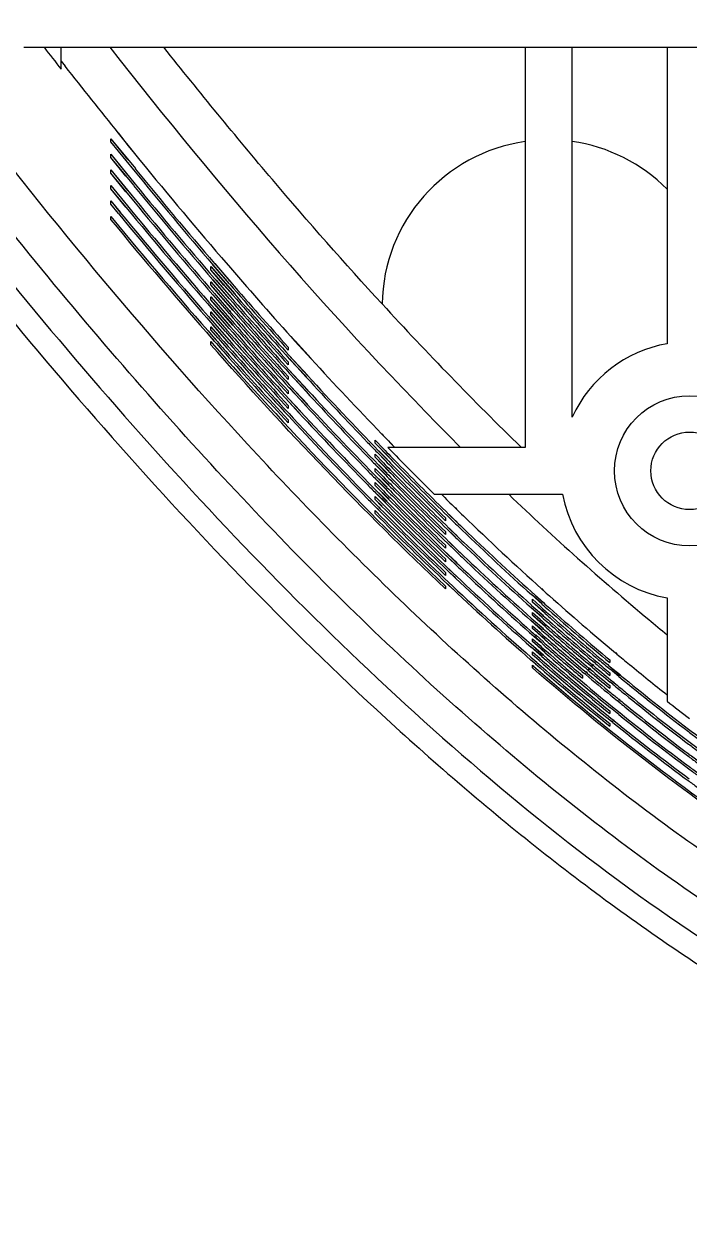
# Model space of a CAD drawing. Header units: millimetres. Extents: x 480 to 3134, y 272 to 1195.
# Drawn here: x 882.8 to 911.2, y 321.3 to 372 of the extents above; entities that cross this region are included whole.
import ezdxf

# ---------------------------------------------------------------- set-up
doc = ezdxf.new("R2010")
doc.units = ezdxf.units.MM

msp = doc.modelspace()

# ---------------------------------------------------------------- linework, layer by layer
at = {"color": 7, "linetype": 'Continuous'}
for p, q in [((882.812, 370.982), (926.18, 370.982)), ((884.402, 370.047), (884.402, 370.982)), ((904.18, 370.982), (904.18, 353.938)), ((906.18, 355.229), (906.18, 370.982)), ((910.222, 370.982), (910.222, 358.354)), ((884.402, 370.392), (884.57, 370.18)), ((884.402, 370.392), (884.568, 370.179)), ((886.524, 367.086), (887.566, 365.815)), ((886.524, 367.086), (887.235, 366.207)), ((886.524, 366.948), (886.524, 367.086)), ((887.497, 365.76), (886.524, 366.948)), ((887.168, 366.152), (886.524, 366.948)), ((886.827, 367.326), (887.531, 366.456)), ((886.832, 367.33), (887.266, 366.782)), ((886.521, 366.283), (886.522, 366.422)), ((886.522, 366.422), (887.564, 365.156)), ((886.522, 366.422), (887.233, 365.546)), ((887.266, 366.782), (887.534, 366.458)), ((887.496, 365.101), (886.521, 366.283)), ((887.166, 365.49), (886.521, 366.283)), ((886.52, 365.758), (887.563, 364.497)), ((886.52, 365.758), (887.232, 364.886)), ((886.52, 365.62), (886.52, 365.758)), ((887.495, 364.442), (886.52, 365.62)), ((887.164, 364.83), (886.52, 365.62)), ((886.519, 365.095), (887.237, 364.231)), ((886.519, 365.095), (887.231, 364.226)), ((886.519, 364.958), (886.519, 365.095)), ((887.169, 364.175), (886.519, 364.958)), ((887.164, 364.171), (886.519, 364.958)), ((886.519, 364.434), (886.912, 363.962)), ((886.519, 364.434), (886.908, 363.959)), ((886.519, 364.296), (886.519, 364.434)), ((886.844, 363.906), (886.519, 364.296)), ((886.841, 363.904), (886.519, 364.296)), ((886.519, 363.773), (886.587, 363.692)), ((886.519, 363.773), (886.587, 363.691)), ((886.52, 363.635), (886.519, 363.773)), ((891.24, 362.032), (891.623, 361.588)), ((890.78, 361.636), (891.799, 360.481)), ((890.78, 361.636), (891.094, 361.271)), ((890.78, 361.502), (890.78, 361.636)), ((891.732, 360.423), (890.78, 361.502)), ((891.342, 360.85), (890.78, 361.502)), ((891.574, 360.903), (890.873, 361.715)), ((891.574, 360.903), (890.878, 361.72)), ((890.939, 361.771), (891.006, 361.694)), ((890.945, 361.776), (891.574, 361.036)), ((891.006, 361.694), (891.629, 360.972)), ((890.78, 360.993), (891.796, 359.847)), ((890.78, 360.993), (891.093, 360.631)), ((890.78, 360.86), (890.78, 360.993)), ((891.73, 359.789), (890.78, 360.86)), ((891.028, 360.573), (890.78, 360.86)), ((891.572, 360.268), (890.873, 361.073)), ((891.572, 360.268), (890.878, 361.078)), ((890.939, 361.13), (891.005, 361.053)), ((890.944, 361.134), (891.572, 360.4)), ((891.005, 361.053), (891.628, 360.336)), ((891.094, 361.271), (891.788, 360.471)), ((891.722, 360.414), (891.342, 360.85)), ((891.574, 361.036), (891.63, 360.973)), ((890.78, 360.353), (891.794, 359.215)), ((890.78, 360.353), (891.093, 359.993)), ((890.78, 360.22), (890.78, 360.353)), ((891.57, 359.633), (890.872, 360.433)), ((891.57, 359.633), (890.878, 360.438)), ((890.939, 360.49), (891.005, 360.413)), ((890.944, 360.494), (891.57, 359.765)), ((891.005, 360.413), (891.626, 359.702)), ((891.72, 359.78), (891.028, 360.573)), ((891.093, 360.631), (891.786, 359.838)), ((891.572, 360.4), (891.628, 360.337)), ((891.728, 359.157), (890.78, 360.22)), ((891.027, 359.935), (890.78, 360.22)), ((891.568, 359.001), (890.872, 359.794)), ((891.568, 359.001), (890.878, 359.799)), ((890.938, 359.851), (891.004, 359.776)), ((890.944, 359.856), (891.569, 359.132)), ((891.004, 359.776), (891.624, 359.07)), ((891.718, 359.148), (891.027, 359.935)), ((891.093, 359.993), (891.783, 359.206)), ((890.78, 359.715), (891.477, 358.936)), ((890.78, 359.715), (891.469, 358.929)), ((890.78, 359.582), (890.78, 359.715)), ((891.411, 358.878), (890.78, 359.582)), ((891.404, 358.871), (890.78, 359.582)), ((891.57, 359.765), (891.626, 359.703)), ((890.78, 359.078), (891.161, 358.654)), ((890.78, 359.078), (891.156, 358.65)), ((890.78, 358.945), (890.78, 359.078)), ((891.095, 358.595), (890.78, 358.945)), ((891.091, 358.592), (890.78, 358.945)), ((891.567, 358.369), (890.872, 359.158)), ((891.567, 358.369), (890.878, 359.163)), ((890.938, 359.215), (891.567, 358.501)), ((890.943, 359.22), (891.567, 358.501)), ((891.569, 359.132), (891.624, 359.07)), ((890.78, 358.443), (890.845, 358.37)), ((890.78, 358.443), (890.844, 358.37)), ((890.78, 358.311), (890.78, 358.443)), ((890.938, 358.449), (890.872, 358.523)), ((890.943, 358.453), (890.878, 358.528)), ((890.938, 358.581), (891.003, 358.506)), ((890.943, 358.585), (891.008, 358.51)), ((894.367, 358.465), (895.053, 357.711)), ((894.376, 358.474), (895.06, 357.717)), ((894.08, 358.206), (894.08, 358.076)), ((894.124, 357.845), (894.919, 356.994)), ((894.124, 357.845), (894.233, 357.725)), ((894.08, 357.582), (894.08, 357.453)), ((894.854, 356.935), (894.124, 357.715)), ((894.169, 357.666), (894.124, 357.715)), ((894.845, 356.926), (894.169, 357.666)), ((894.233, 357.725), (894.909, 356.986)), ((894.08, 356.96), (894.08, 356.831)), ((894.121, 357.225), (894.917, 356.378)), ((894.121, 357.225), (894.232, 357.104)), ((894.852, 356.319), (894.122, 357.095)), ((894.169, 357.044), (894.122, 357.095)), ((894.843, 356.31), (894.169, 357.044)), ((894.232, 357.104), (894.907, 356.37)), ((894.08, 356.34), (894.08, 356.211)), ((894.119, 356.607), (894.915, 355.764)), ((894.119, 356.607), (894.232, 356.484)), ((894.85, 355.704), (894.119, 356.478)), ((894.169, 356.424), (894.119, 356.478)), ((894.841, 355.696), (894.169, 356.424)), ((894.232, 356.484), (894.905, 355.755)), ((894.08, 355.721), (894.08, 355.593)), ((894.116, 355.991), (894.605, 355.475)), ((894.116, 355.991), (894.599, 355.469)), ((894.541, 355.415), (894.116, 355.862)), ((894.535, 355.409), (894.116, 355.862)), ((894.113, 355.377), (894.297, 355.184)), ((894.113, 355.377), (894.294, 355.181)), ((894.233, 355.123), (894.113, 355.248)), ((894.231, 355.121), (894.113, 355.248)), ((894.08, 355.105), (894.08, 354.976)), ((897.78, 354.243), (898.144, 353.878)), ((897.78, 354.243), (898.138, 353.873)), ((897.78, 354.118), (897.78, 354.243)), ((898.06, 354.51), (898.123, 354.444)), ((898.066, 354.516), (898.129, 354.449)), ((898.381, 353.515), (897.78, 354.118)), ((898.373, 353.507), (897.78, 354.118)), ((898.225, 353.359), (897.866, 353.727)), ((898.235, 353.368), (897.872, 353.733)), ((897.928, 353.789), (898.288, 353.42)), ((897.935, 353.795), (898.298, 353.43)), ((898.319, 353.938), (898.565, 353.687)), ((904.18, 353.938), (898.319, 353.938)), ((898.427, 354.131), (898.615, 353.938)), ((898.43, 354.133), (898.615, 353.938)), ((897.78, 353.641), (898.143, 353.279)), ((897.78, 353.641), (898.137, 353.274)), ((897.78, 353.516), (897.78, 353.641)), ((898.379, 352.918), (897.78, 353.516)), ((898.371, 352.911), (897.78, 353.516)), ((897.928, 353.188), (898.286, 352.823)), ((897.935, 353.195), (898.296, 352.833)), ((897.78, 353.04), (898.141, 352.681)), ((897.78, 353.04), (898.136, 352.676)), ((897.78, 352.915), (897.78, 353.04)), ((898.377, 352.323), (897.78, 352.915)), ((898.37, 352.315), (897.78, 352.915)), ((898.224, 352.761), (897.866, 353.127)), ((898.234, 352.771), (897.872, 353.133)), ((897.78, 352.441), (898.14, 352.084)), ((897.78, 352.441), (898.136, 352.08)), ((897.78, 352.317), (897.78, 352.441)), ((898.376, 351.728), (897.78, 352.317)), ((898.369, 351.721), (897.78, 352.317)), ((898.223, 352.166), (897.866, 352.528)), ((898.232, 352.175), (897.872, 352.534)), ((897.927, 352.59), (898.285, 352.227)), ((897.934, 352.596), (898.295, 352.237)), ((897.78, 351.844), (898.139, 351.492)), ((897.78, 351.844), (898.134, 351.486)), ((897.78, 351.72), (897.78, 351.844)), ((898.077, 351.429), (897.78, 351.72)), ((898.073, 351.424), (897.78, 351.72)), ((898.222, 351.572), (897.866, 351.931)), ((898.231, 351.582), (897.872, 351.937)), ((897.927, 351.993), (898.283, 351.634)), ((897.934, 352), (898.293, 351.644)), ((900.302, 351.938), (905.771, 351.938)), ((897.78, 351.249), (897.842, 351.188)), ((897.78, 351.249), (897.841, 351.187)), ((897.78, 351.125), (897.78, 351.249)), ((897.927, 351.274), (897.865, 351.336)), ((897.933, 351.281), (897.871, 351.342)), ((897.927, 351.398), (897.988, 351.336)), ((897.933, 351.405), (897.995, 351.344)), ((901.191, 351.363), (901.252, 351.304)), ((901.199, 351.37), (901.26, 351.312)), ((900.78, 350.931), (900.78, 350.809)), ((901.209, 350.685), (900.866, 351.018)), ((901.107, 350.784), (900.87, 351.021)), ((900.928, 351.079), (901.269, 350.748)), ((900.931, 351.082), (901.107, 350.906)), ((901.107, 350.906), (901.272, 350.751)), ((901.211, 350.686), (901.107, 350.784)), ((900.78, 350.347), (900.78, 350.226)), ((901.208, 350.104), (900.866, 350.434)), ((901.104, 350.204), (900.87, 350.437)), ((900.928, 350.495), (901.268, 350.167)), ((900.93, 350.498), (901.103, 350.326)), ((901.103, 350.326), (901.27, 350.17)), ((901.21, 350.106), (901.104, 350.204)), ((900.78, 349.765), (900.78, 349.643)), ((901.207, 349.525), (900.866, 349.851)), ((901.1, 349.626), (900.869, 349.855)), ((900.927, 349.913), (901.266, 349.588)), ((900.93, 349.916), (901.1, 349.748)), ((901.1, 349.748), (901.269, 349.591)), ((900.714, 349.537), (901.274, 349.015)), ((900.714, 349.537), (901.268, 349.008)), ((901.214, 348.951), (900.715, 349.415)), ((901.208, 348.944), (900.715, 349.415)), ((900.78, 349.184), (900.78, 349.063)), ((901.208, 349.526), (901.1, 349.626)), ((901.204, 348.371), (900.865, 348.692)), ((901.093, 348.476), (900.869, 348.695)), ((900.926, 348.754), (901.263, 348.435)), ((900.929, 348.757), (901.092, 348.597)), ((900.78, 348.604), (900.78, 348.484)), ((901.089, 347.903), (900.868, 348.118)), ((900.926, 348.177), (901.088, 348.024)), ((900.928, 348.18), (901.088, 348.024)), ((901.092, 348.597), (901.266, 348.438)), ((901.206, 348.373), (901.093, 348.476)), ((900.78, 348.027), (900.78, 347.907)), ((901.089, 347.903), (900.865, 348.114)), ((904.441, 347.781), (904.957, 347.333)), ((904.441, 347.781), (904.617, 347.622)), ((904.898, 347.266), (904.441, 347.663)), ((904.892, 347.259), (904.441, 347.663)), ((904.617, 347.622), (904.949, 347.324)), ((904.876, 347.909), (904.934, 347.857)), ((904.888, 347.923), (904.947, 347.871)), ((904.437, 347.221), (904.955, 346.773)), ((904.437, 347.221), (904.617, 347.06)), ((904.48, 347.464), (904.816, 347.173)), ((904.48, 347.464), (904.811, 347.167)), ((904.48, 347.346), (904.48, 347.464)), ((905.036, 346.866), (904.48, 347.346)), ((904.697, 347.152), (904.48, 347.346)), ((905.028, 346.857), (904.697, 347.152)), ((910.222, 347.522), (910.222, 343.126)), ((904.433, 346.661), (904.953, 346.215)), ((904.433, 346.661), (904.616, 346.499)), ((904.897, 346.707), (904.437, 347.103)), ((904.89, 346.699), (904.437, 347.103)), ((904.48, 346.901), (904.815, 346.613)), ((904.48, 346.901), (904.81, 346.607)), ((904.48, 346.784), (904.48, 346.901)), ((905.034, 346.308), (904.48, 346.784)), ((904.696, 346.591), (904.48, 346.784)), ((904.617, 347.06), (904.948, 346.765)), ((904.895, 346.149), (904.434, 346.544)), ((904.889, 346.141), (904.434, 346.544)), ((904.48, 346.34), (904.814, 346.054)), ((904.48, 346.34), (904.809, 346.049)), ((904.48, 346.223), (904.48, 346.34)), ((905.031, 345.752), (904.48, 346.223)), ((904.695, 346.032), (904.48, 346.223)), ((904.616, 346.499), (904.946, 346.207)), ((905.026, 346.299), (904.696, 346.591)), ((904.48, 345.78), (904.812, 345.497)), ((904.48, 345.78), (904.807, 345.492)), ((904.48, 345.663), (904.48, 345.78)), ((905.029, 345.198), (904.48, 345.663)), ((904.694, 345.475), (904.48, 345.663)), ((904.835, 345.63), (904.56, 345.872)), ((904.903, 345.592), (904.569, 345.883)), ((904.617, 345.938), (904.675, 345.887)), ((904.627, 345.949), (904.961, 345.657)), ((905.024, 345.743), (904.695, 346.032)), ((904.426, 345.548), (904.95, 345.104)), ((904.426, 345.548), (904.615, 345.382)), ((904.892, 345.037), (904.426, 345.431)), ((904.886, 345.029), (904.426, 345.431)), ((904.48, 345.222), (904.811, 344.942)), ((904.48, 345.222), (904.806, 344.936)), ((904.48, 345.105), (904.48, 345.222)), ((904.754, 344.875), (904.48, 345.105)), ((904.75, 344.87), (904.48, 345.105)), ((904.615, 345.382), (904.942, 345.096)), ((905.022, 345.189), (904.694, 345.475)), ((908.025, 345.178), (908.081, 345.132)), ((908.038, 345.193), (908.094, 345.147)), ((904.422, 344.994), (904.675, 344.781)), ((904.422, 344.994), (904.671, 344.776)), ((904.618, 344.713), (904.422, 344.877)), ((904.614, 344.71), (904.422, 344.877)), ((904.48, 344.665), (904.537, 344.617)), ((904.48, 344.665), (904.536, 344.616)), ((904.48, 344.549), (904.48, 344.665)), ((907.028, 344.575), (906.971, 344.623)), ((907.038, 344.587), (906.981, 344.635)), ((907.028, 344.689), (907.085, 344.641)), ((907.038, 344.701), (907.095, 344.652)), ((907.166, 344.733), (907.109, 344.781)), ((907.174, 344.743), (907.118, 344.792)), ((907.78, 344.879), (907.78, 344.766)), ((907.8, 344.59), (908.232, 344.246)), ((907.8, 344.59), (908.226, 344.238)), ((906.618, 344.212), (906.618, 344.098)), ((906.754, 344.258), (906.698, 344.305)), ((906.766, 344.272), (906.71, 344.32)), ((906.754, 344.372), (906.811, 344.324)), ((906.767, 344.386), (906.823, 344.338)), ((906.891, 344.416), (906.834, 344.464)), ((906.902, 344.43), (906.846, 344.478)), ((906.891, 344.53), (906.948, 344.483)), ((906.902, 344.543), (906.959, 344.495)), ((907.78, 344.334), (907.78, 344.221)), ((908.177, 344.177), (907.795, 344.481)), ((908.171, 344.17), (907.795, 344.481)), ((907.78, 343.791), (907.78, 343.678)), ((907.911, 343.844), (907.802, 343.931)), ((907.91, 343.842), (907.802, 343.931)), ((907.806, 344.04), (907.966, 343.914)), ((907.806, 344.04), (907.964, 343.911)), ((908.167, 343.09), (908.114, 343.134)), ((908.173, 343.097), (908.118, 343.14)), ((908.168, 343.203), (908.222, 343.159)), ((908.173, 343.209), (908.228, 343.166)), ((907.78, 342.708), (907.78, 342.595)), ((908.171, 342.56), (907.816, 342.836)), ((908.166, 342.553), (907.816, 342.836)), ((907.82, 342.945), (908.226, 342.629)), ((907.82, 342.945), (908.22, 342.621)), ((907.78, 342.169), (907.78, 342.057)), ((907.827, 342.4), (907.964, 342.294)), ((907.827, 342.4), (907.961, 342.291)), ((907.908, 342.222), (907.854, 342.265)), ((907.909, 342.224), (907.855, 342.266))]:
    msp.add_line(p, q, dxfattribs=at)
at = {"color": 3, "linetype": 'Continuous'}
for radius in [3.2, 1.65]:
    msp.add_circle((911.18, 352.938), radius, dxfattribs=at)
at = {"color": 7, "linetype": 'Continuous'}
for centre, radius, start, end in [((1084.406, 526.035), 253.641, 217.68404, 217.95147), ((1074.295, 518.121), 240.59, 217.94584, 218.81243), ((905.18, 359.938), 7.1, 98.0967, 179.1356), ((905.18, 359.938), 7.1, 44.7486, 81.9033), ((1051.636, 499.734), 211.408, 219.08177, 220.64633), ((1050.695, 498.941), 210.651, 219.21684, 220.6499), ((1050.694, 498.94), 210.564, 219.21694, 220.65002), ((1048.886, 497.422), 208.709, 219.34792, 220.79092), ((1048.885, 497.422), 208.621, 219.34803, 220.79104), ((1047.101, 495.918), 206.794, 219.47995, 220.93253), ((1047.101, 495.917), 206.706, 219.48006, 220.93265), ((1045.331, 494.432), 205.321, 219.47404, 221.21163), ((1045.33, 494.431), 205.233, 219.47392, 221.21175), ((1046.212, 495.172), 206.052, 219.47685, 221.07193), ((1046.211, 495.171), 205.964, 219.47685, 221.07205), ((1044.461, 493.7), 204.603, 219.47155, 221.3516), ((1044.459, 493.699), 204.513, 219.47131, 221.35173), ((1032.173, 483.009), 185.747, 220.82376, 222.10586), ((1031.222, 482.163), 184.948, 220.9686, 222.13899), ((1031.408, 482.328), 185.109, 220.96435, 222.10813), ((1029.852, 480.946), 183.447, 221.10664, 222.25837), ((1029.918, 481.004), 183.412, 221.10791, 222.23677), ((1030.079, 481.146), 183.54, 221.10841, 222.20573), ((1029.67, 480.784), 183.291, 221.11079, 222.28935), ((1028.399, 479.648), 181.795, 221.25082, 222.3862), ((1028.557, 479.788), 181.919, 221.25132, 222.35506), ((1008.021, 460.8), 149.125, 222.50375, 225.77363), ((1028.145, 479.422), 181.665, 221.25366, 222.44022), ((1028.324, 479.581), 181.817, 221.2495, 222.40914), ((1026.184, 477.663), 179.66, 221.3922, 222.68416), ((1026.337, 477.799), 179.776, 221.3926, 222.65287), ((1026.648, 478.077), 180.071, 221.39722, 222.59159), ((1026.823, 478.235), 180.22, 221.39291, 222.56041), ((1026.909, 478.311), 180.212, 221.39429, 222.53609), ((1027.063, 478.449), 180.332, 221.39479, 222.50484), ((1031.391, 482.297), 187.258, 221.40497, 221.69484), ((1031.557, 482.444), 187.393, 221.40523, 221.6647), ((1025.471, 477.024), 179.121, 221.39057, 222.83238), ((1025.621, 477.158), 179.235, 221.39088, 222.80105), ((1025.481, 477.025), 178.832, 221.51134, 222.71176), ((1025.177, 476.75), 178.509, 221.54144, 222.74344), ((911.18, 352.938), 5.5, 100.0264, 155.38), ((1024.032, 475.711), 177.295, 221.65607, 222.86397), ((1023.734, 475.44), 176.979, 221.6863, 222.89574), ((1015.21, 467.574), 162.812, 222.43774, 223.9833), ((1014.84, 467.218), 162.981, 222.58722, 223.92794), ((1013.965, 466.4), 161.697, 222.58362, 224.14177), ((1013.544, 465.995), 161.619, 222.73907, 224.0868), ((1012.677, 465.18), 160.342, 222.73545, 224.30311), ((1011.408, 463.971), 159.008, 222.88773, 224.46486), ((1011.644, 464.192), 159.838, 222.88922, 224.40301), ((1010.781, 463.375), 158.562, 222.88498, 224.62399), ((1012.268, 464.783), 160.278, 222.89137, 224.24604), ((1011.027, 463.608), 159.408, 222.88764, 224.56003), ((1010.16, 462.786), 158.125, 222.88279, 224.78321), ((1008.047, 460.714), 152.894, 224.03155, 224.19511), ((1008.632, 461.276), 154.388, 223.93819, 224.15595), ((1006.895, 459.591), 151.672, 224.18814, 224.34876), ((1007.421, 460.102), 153.121, 224.09706, 224.31732), ((1005.702, 458.424), 150.421, 224.34956, 224.51058), ((1005.596, 458.32), 150.151, 224.34993, 224.5119), ((1005.587, 458.311), 150.051, 224.34987, 224.51205), ((1005.651, 458.374), 150.019, 224.34884, 224.51067), ((1005.639, 458.363), 149.915, 224.34876, 224.5108), ((1002.782, 455.553), 145.734, 224.34656, 225.31571), ((1000.728, 453.506), 143.096, 224.50242, 225.74371), ((1000.733, 453.511), 143.015, 224.50258, 225.74428), ((1006.226, 458.935), 151.87, 224.25631, 224.47912), ((1004.424, 457.167), 148.926, 224.5118, 224.67416), ((1004.415, 457.158), 148.826, 224.51173, 224.67431), ((1004.476, 457.218), 148.789, 224.51067, 224.6729), ((1004.464, 457.207), 148.685, 224.51059, 224.67303), ((1000.63, 453.408), 143.166, 224.50333, 225.77777), ((1000.749, 453.527), 143.247, 224.50397, 225.74285), ((1005.045, 457.777), 150.634, 224.41594, 224.64134), ((1004.524, 457.265), 149.189, 224.51141, 224.67283), ((1003.259, 456.014), 147.618, 224.67401, 224.83698), ((1003.317, 456.071), 147.578, 224.67292, 224.83554), ((1003.305, 456.06), 147.475, 224.67283, 224.83567), ((999.516, 452.284), 142.002, 224.66554, 225.94794), ((999.633, 452.402), 142.081, 224.66618, 225.91293), ((999.609, 452.378), 141.925, 224.6646, 225.91383), ((999.613, 452.382), 141.844, 224.66475, 225.91441), ((1003.879, 456.626), 149.415, 224.57594, 224.80398), ((1003.331, 456.086), 147.93, 224.67414, 224.8363), ((1003.267, 456.022), 147.718, 224.67408, 224.83684), ((998.266, 451.016), 140.85, 224.82688, 226.16477), ((998.381, 451.132), 140.927, 224.82737, 226.1295), ((998.419, 451.171), 140.859, 224.82817, 226.11848), ((998.534, 451.288), 140.936, 224.8288, 226.0834), ((998.508, 451.261), 140.777, 224.82719, 226.08433), ((998.512, 451.265), 140.694, 224.82733, 226.08492), ((997.867, 450.596), 138.54, 225.40772, 225.74776), ((983.506, 435.408), 115.64, 226.20443, 230.17099), ((911.18, 352.938), 5.5, 190.4757, 259.9736), ((996.898, 449.63), 139.655, 224.82158, 226.59015), ((997.328, 450.066), 140.144, 224.82372, 226.45534), ((997.44, 450.18), 140.217, 224.82405, 226.42024), ((997.427, 450.166), 140.076, 224.82302, 226.42112), ((997.428, 450.167), 139.99, 224.82272, 226.42173), ((997.87, 450.615), 140.497, 224.82558, 226.2869), ((997.983, 450.73), 140.571, 224.82606, 226.25181), ((995.943, 448.621), 135.784, 225.78354, 225.95369), ((996.899, 449.63), 139.742, 224.8221, 226.58953), ((995.039, 447.687), 134.957, 225.95242, 226.1213), ((995.029, 447.677), 134.856, 225.95198, 226.1211), ((989.61, 442.005), 126.625, 225.93207, 227.9968), ((993.988, 446.594), 133.773, 226.12255, 226.292), ((989.336, 441.702), 126.69, 226.10457, 227.92557), ((989.434, 441.807), 126.746, 226.10505, 227.88835), ((993.997, 446.603), 133.873, 226.12299, 226.29221), ((988.41, 440.705), 125.749, 226.27555, 228.10419), ((988.506, 440.808), 125.802, 226.27603, 228.06692), ((992.974, 445.534), 132.812, 226.29392, 226.46344), ((992.967, 445.526), 132.714, 226.29347, 226.46323), ((987.503, 439.723), 124.831, 226.44688, 228.28292), ((987.598, 439.825), 124.883, 226.44734, 228.2456), ((991.887, 444.389), 131.653, 226.46663, 226.63776), ((991.883, 444.384), 131.559, 226.46644, 226.63782), ((986.402, 438.525), 123.623, 226.61982, 228.54509), ((986.403, 438.526), 123.538, 226.61987, 228.54486), ((986.182, 438.286), 123.718, 226.61698, 228.63717), ((986.274, 438.386), 123.766, 226.61724, 228.59983), ((985.676, 437.733), 123.3, 226.68304, 228.77651), ((985.495, 437.533), 123.117, 226.71929, 228.81462), ((983.722, 435.533), 117.875, 228.05631, 228.23824), ((982.989, 434.712), 117.371, 228.23497, 228.41422), ((982.962, 434.681), 117.208, 228.23424, 228.41401), ((982.958, 434.677), 117.114, 228.23385, 228.41391), ((979.325, 430.56), 111.237, 228.22153, 230.13575), ((982.181, 433.802), 116.573, 228.4161, 228.59538), ((982.151, 433.766), 116.404, 228.41535, 228.59519), ((982.146, 433.762), 116.31, 228.41496, 228.59508), ((982.161, 433.779), 116.211, 228.41451, 228.59492), ((979.305, 430.528), 111.797, 228.4035, 229.94494), ((978.842, 429.997), 110.97, 228.39989, 230.18001), ((978.922, 430.089), 111.004, 228.40041, 230.14112), ((978.929, 430.089), 111.306, 228.58667, 229.94648), ((974.316, 424.603), 101.455, 230.24803, 230.82104), ((981.357, 432.867), 115.623, 228.59658, 228.77645), ((981.352, 432.862), 115.529, 228.59618, 228.77634), ((981.37, 432.882), 115.434, 228.59568, 228.77611), ((979.001, 430.172), 111.747, 228.58758, 229.90417), ((978.989, 430.158), 111.607, 228.58742, 229.90546), ((978.914, 430.071), 111.405, 228.58684, 229.94553), ((981.389, 432.904), 115.795, 228.59732, 228.77662), ((980.514, 431.906), 114.677, 228.78193, 228.96466), ((980.593, 431.996), 114.675, 228.77693, 228.95736), ((978.626, 429.733), 111.588, 228.77088, 229.90375), ((978.613, 429.718), 111.447, 228.77075, 229.90455), ((978.614, 429.719), 111.361, 228.77063, 229.90506), ((978.628, 429.735), 111.26, 228.77039, 229.90564), ((980.612, 432.017), 115.035, 228.77861, 228.9579), ((980.513, 431.905), 114.763, 228.78182, 228.96427), ((976.375, 427.103), 108.756, 228.94232, 230.89609), ((976.439, 427.178), 108.732, 228.94214, 230.86685), ((976.507, 427.257), 108.749, 228.94242, 230.8314), ((978.209, 429.246), 111.245, 228.9602, 229.9433), ((978.288, 429.337), 111.278, 228.96092, 229.90474), ((978.256, 429.299), 111.106, 228.95338, 229.90518), ((975.025, 425.458), 104.565, 230.19193, 230.38166), ((975.954, 426.608), 108.612, 228.94167, 231.12053), ((976.026, 426.692), 108.636, 228.94166, 231.08188), ((976.038, 426.707), 108.532, 228.94072, 231.08022), ((976.145, 426.832), 108.61, 228.94114, 231.02249), ((976.302, 427.017), 108.731, 228.94208, 230.93484), ((975.364, 425.871), 106.202, 229.94983, 230.49293), ((975.434, 425.954), 106.223, 229.95068, 230.45702), ((975.569, 426.116), 106.312, 229.95234, 230.38327), ((975.646, 426.207), 106.344, 229.95333, 230.34391), ((975.743, 426.322), 106.372, 229.95444, 230.2992), ((975.814, 426.407), 106.395, 229.9555, 230.26315), ((974.336, 424.625), 103.484, 230.38166, 230.57285), ((972.046, 421.824), 99.866, 230.5671, 231.75205), ((974.993, 425.426), 106.042, 229.94627, 230.68641), ((975.061, 425.508), 106.061, 229.94689, 230.65057), ((975.206, 425.682), 106.165, 229.94821, 230.57198), ((975.281, 425.772), 106.195, 229.94899, 230.5327), ((970.44, 419.832), 97.991, 230.54619, 232.75288), ((970.496, 419.902), 97.993, 230.54621, 232.71629), ((973.462, 423.563), 103.211, 230.5702, 230.94242), ((973.457, 423.556), 103.116, 230.56922, 230.94209), ((973.354, 423.431), 103.459, 230.68848, 230.90655), ((973.414, 423.504), 103.467, 230.65235, 230.90573), ((972.483, 422.358), 102.078, 230.94531, 231.13191), ((972.478, 422.352), 101.983, 230.94464, 231.13157), ((969.545, 418.691), 96.961, 230.92593, 232.95876), ((969.599, 418.759), 96.959, 230.9262, 232.92226), ((968.743, 417.638), 94.746, 231.85449, 232.58783), ((968.691, 417.6), 96.412, 231.11401, 233.35892), ((968.741, 417.664), 96.407, 231.11396, 233.32261), ((968.97, 417.954), 96.444, 231.11494, 233.16077), ((969.021, 418.02), 96.44, 231.11519, 233.12435), ((968.415, 417.249), 96.386, 231.11458, 233.55637), ((968.466, 417.313), 96.38, 231.11423, 233.52017), ((966.774, 415.064), 91.977, 232.77329, 233.10181), ((966.822, 415.129), 91.97, 232.73592, 233.10077), ((966.247, 414.366), 91.521, 232.97563, 233.29918), ((966.294, 414.429), 91.512, 232.93842, 233.29814), ((965.736, 413.682), 91.086, 233.17765, 233.496), ((965.782, 413.744), 91.076, 233.14053, 233.49496), ((965.24, 413.014), 90.673, 233.37926, 233.69223), ((965.284, 413.074), 90.66, 233.34221, 233.6912), ((964.757, 412.359), 90.278, 233.58042, 233.88787)]:
    msp.add_arc(centre, radius, start, end, dxfattribs=at)
for points in [[(1038.5, 413.194), (1035.681, 408.311), (1030.041, 398.839), (1021.57, 385.588), (1013.086, 373.381), (1004.584, 362.301), (996.055, 352.436), (987.49, 343.87), (978.875, 336.689), (970.193, 330.97), (961.429, 326.796), (952.583, 324.247), (943.68, 323.388), (934.777, 324.247), (925.93, 326.796), (917.166, 330.97), (908.484, 336.689), (899.869, 343.87), (891.305, 352.436), (882.776, 362.301), (874.273, 373.381), (865.789, 385.588), (857.319, 398.839), (851.679, 408.311), (848.86, 413.194)], [(886.477, 370.982), (891.137, 365.034), (896.075, 359.275), (901.426, 353.938)], [(900.78, 347.907), (897.282, 351.209), (893.961, 354.703), (890.78, 358.311)], [(890.844, 358.37), (894.006, 354.784), (897.306, 351.311), (900.78, 348.027)], [(904.536, 344.616), (907.688, 341.872), (910.997, 339.291), (914.48, 336.982)], [(914.48, 336.877), (910.976, 339.196), (907.649, 341.791), (904.48, 344.549)]]:
    msp.add_open_spline(points, degree=3, dxfattribs=at)
for points, knots in [([(847.678, 412.511), (850.534, 407.564), (856.377, 397.746), (865.633, 383.32), (875.516, 369.314), (886.221, 355.917), (898.019, 343.468), (909.117, 334.383), (918.94, 328.522), (926.806, 325.068), (935.108, 322.83), (943.68, 322.05), (952.251, 322.83), (960.554, 325.068), (968.419, 328.522), (978.243, 334.383), (989.341, 343.468), (1001.139, 355.917), (1011.844, 369.314), (1021.726, 383.32), (1030.982, 397.746), (1036.826, 407.565), (1039.682, 412.511)], [0, 0, 0, 0, 0.062523, 0.125044, 0.187562, 0.250075, 0.312574, 0.375037, 0.406288, 0.437532, 0.468769, 0.499999, 0.53123, 0.562467, 0.593711, 0.624963, 0.687427, 0.749926, 0.812438, 0.874957, 0.937478, 1, 1, 1, 1]), ([(846.812, 412.012), (849.69, 407.027), (855.579, 397.134), (864.91, 382.601), (874.878, 368.494), (885.68, 355.011), (895.616, 344.567), (904.323, 337.023), (913.588, 330.21), (923.891, 324.795), (935.043, 321.828), (943.68, 321.052), (952.317, 321.828), (963.468, 324.795), (973.771, 330.21), (983.037, 337.023), (991.743, 344.567), (1001.68, 355.011), (1012.481, 368.494), (1022.449, 382.601), (1031.78, 397.134), (1037.669, 407.027), (1040.547, 412.012)], [0, 0, 0, 0, 0.062531, 0.125061, 0.187588, 0.250109, 0.312616, 0.343879, 0.375139, 0.437522, 0.468764, 0.499999, 0.531236, 0.562478, 0.624861, 0.656122, 0.687384, 0.749891, 0.812412, 0.87494, 0.937469, 1, 1, 1, 1]), ([(898.081, 360.045), (896.493, 361.773), (893.339, 365.356), (890.297, 369.072), (888.782, 370.982)], [0, 0, 0, 0, 0.493631, 1, 1, 1, 1]), ([(942.43, 325.416), (939.144, 325.509), (932.573, 326.436), (923.235, 329.774), (914.573, 334.572), (906.584, 340.399), (899.184, 346.945), (889.98, 356.359), (883.689, 363.985), (879.688, 369.207)], [0, 0, 0, 0, 0.124928, 0.249895, 0.374915, 0.499948, 0.62498, 0.750006, 1, 1, 1, 1])]:
    msp.add_open_spline(points, degree=3, knots=knots, dxfattribs=at)

doc.saveas('drawing.dxf')
